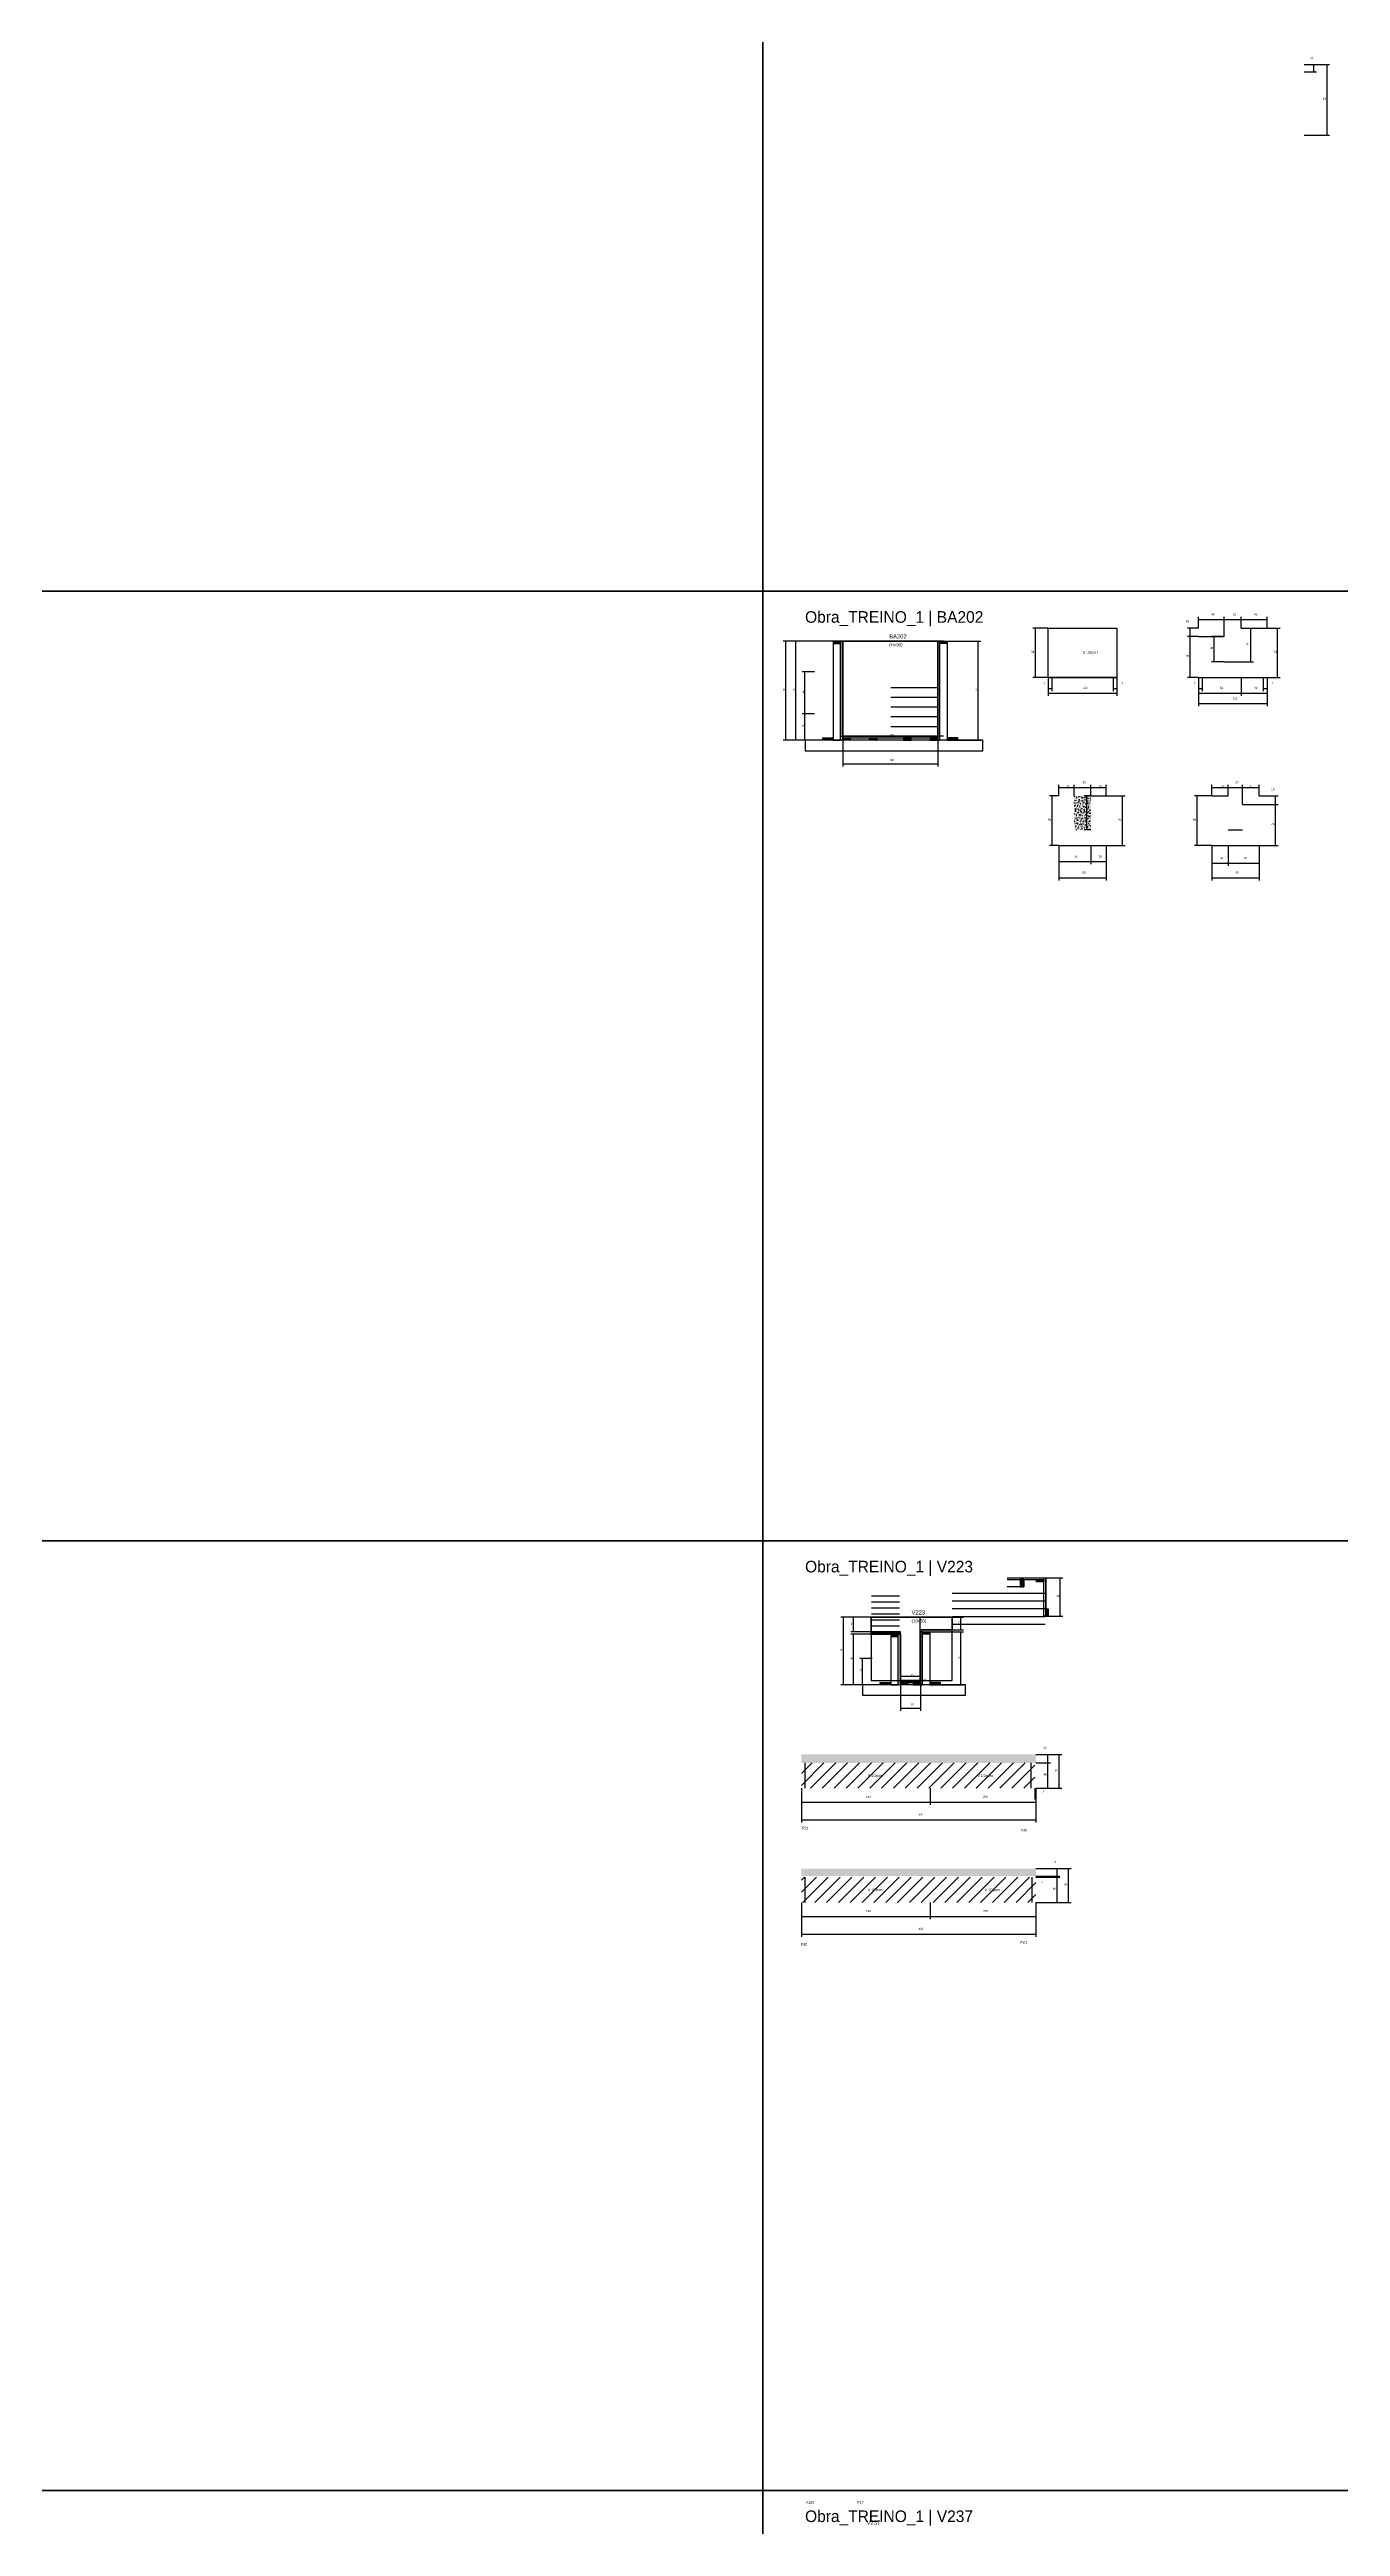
# Model space of a CAD drawing. Header units: metres. Extents: x -132 to 34800, y -36000 to 1848.
# Drawn here: x 16048 to 18495, y -12668 to -7973 of the extents above; entities that cross this region are included whole.
import ezdxf

# ---------------------------------------------------------------- set-up
doc = ezdxf.new("R2010")
doc.units = ezdxf.units.M
for name, color, linetype in [('CELL_BORDER', 8, 'Continuous'), ('CONCRETO', 251, 'Continuous'), ('COTA', 4, 'Continuous'), ('Cota Seção (2x)', 4, 'Continuous'), ('Hachura', 253, 'Continuous'), ('LABEL_ID', 3, 'Continuous'), ('Madeira', 126, 'Continuous'), ('NOMENCLATURA', 7, 'Continuous'), ('Painéis', 200, 'Continuous'), ('REAPROVEITAMENTO', 251, 'Continuous'), ('SARR_2.2x7', 40, 'Continuous'), ('Texto Seção', 7, 'Continuous')]:
    doc.layers.add(name, color=color, linetype=linetype)

msp = doc.modelspace()

# ---------------------------------------------------------------- hatches: boundary and pattern name
at = {"layer": 'COTA'}
h = msp.add_hatch(dxfattribs=at)
h.set_pattern_fill('AR-CONC', scale=0.03)
h.paths.add_polyline_path([(18021.9, -9452.3), (18021.9, -9388.3), (18021.9, -9388.3), (17989.9, -9388.3), (17989.9, -9388.3), (17989.9, -9452.3), (17989.9, -9452.3), (18021.9, -9452.3)])
h = msp.add_hatch(dxfattribs=at)
h.set_pattern_fill('AR-CONC', scale=0.03)
h.paths.add_polyline_path([(17917.5, -11205), (17917.5, -11221), (17917.5, -11221), (17473, -11221), (17473, -11221), (17473, -11205), (17473, -11205), (17917.5, -11205)])
h = msp.add_hatch(dxfattribs=at)
h.set_pattern_fill('AR-CONC', scale=0.03)
h.paths.add_polyline_path([(17917.5, -11435.5), (17917.5, -11421.5), (17917.5, -11421.5), (17473, -11421.5), (17473, -11421.5), (17473, -11435.5), (17473, -11435.5), (17917.5, -11435.5)])
at = {"layer": 'Hachura'}
h = msp.add_hatch(dxfattribs=at)
h.set_pattern_fill('ANSI31', scale=0.5)
h.paths.add_polyline_path([(17547.4, -9099.2), (17547.4, -9094.8), (17547.4, -9094.8), (17533.4, -9094.8), (17533.4, -9094.8), (17533.4, -9099.2), (17533.4, -9099.2), (17547.4, -9099.2)])
h = msp.add_hatch(color=8, dxfattribs=at)
h.dxf.hatch_style = 1
h.paths.add_polyline_path([(17547.4, -9094.8), (17551.4, -9094.8), (17551.4, -9094.8), (17551.4, -9282.8), (17551.4, -9282.8), (17547.4, -9282.8), (17547.4, -9282.8), (17547.4, -9094.8)])
h = msp.add_hatch(color=8, dxfattribs=at)
h.dxf.hatch_style = 1
h.paths.add_polyline_path([(17735.4, -9094.8), (17731.4, -9094.8), (17731.4, -9094.8), (17731.4, -9282.8), (17731.4, -9282.8), (17735.4, -9282.8), (17735.4, -9282.8), (17735.4, -9094.8)])
h = msp.add_hatch(dxfattribs=at)
h.set_pattern_fill('ANSI31', scale=0.5)
h.paths.add_polyline_path([(17735.4, -9099.2), (17735.4, -9094.8), (17735.4, -9094.8), (17749.4, -9094.8), (17749.4, -9094.8), (17749.4, -9099.2), (17749.4, -9099.2), (17735.4, -9099.2)])
h = msp.add_hatch(dxfattribs=at)
h.set_pattern_fill('ANSI31', scale=0.5)
h.paths.add_polyline_path([(17513.4, -9282.8), (17513.4, -9278.4), (17513.4, -9278.4), (17533.4, -9278.4), (17533.4, -9278.4), (17533.4, -9282.8), (17533.4, -9282.8), (17513.4, -9282.8)])
h = msp.add_hatch(color=8, dxfattribs=at)
h.dxf.hatch_style = 1
h.paths.add_polyline_path([(17731.4, -9278.4), (17731.4, -9274.8), (17731.4, -9274.8), (17551.4, -9274.8), (17551.4, -9274.8), (17551.4, -9278.4), (17551.4, -9278.4), (17731.4, -9278.4)])
h = msp.add_hatch(dxfattribs=at)
h.set_pattern_fill('ANSI31', scale=0.5)
h.paths.add_polyline_path([(17551.4, -9282.8), (17551.4, -9278.4), (17551.4, -9278.4), (17565.4, -9278.4), (17565.4, -9278.4), (17565.4, -9282.8), (17565.4, -9282.8), (17551.4, -9282.8)])
h = msp.add_hatch(dxfattribs=at)
h.set_pattern_fill('ANSI31', scale=0.5)
h.paths.add_polyline_path([(17601.9, -9282.8), (17601.9, -9278.4), (17601.9, -9278.4), (17615.9, -9278.4), (17615.9, -9278.4), (17615.9, -9282.8), (17615.9, -9282.8), (17601.9, -9282.8)])
h = msp.add_hatch(dxfattribs=at)
h.set_pattern_fill('ANSI31', scale=0.5)
h.paths.add_polyline_path([(17680.9, -9282.8), (17680.9, -9278.4), (17680.9, -9278.4), (17666.9, -9278.4), (17666.9, -9278.4), (17666.9, -9282.8), (17666.9, -9282.8), (17680.9, -9282.8)])
h = msp.add_hatch(dxfattribs=at)
h.set_pattern_fill('ANSI31', scale=0.5)
h.paths.add_polyline_path([(17731.4, -9282.8), (17731.4, -9278.4), (17731.4, -9278.4), (17717.4, -9278.4), (17717.4, -9278.4), (17717.4, -9282.8), (17717.4, -9282.8), (17731.4, -9282.8)])
h = msp.add_hatch(dxfattribs=at)
h.set_pattern_fill('ANSI31', scale=0.5)
h.paths.add_polyline_path([(17769.4, -9282.8), (17769.4, -9278.4), (17769.4, -9278.4), (17749.4, -9278.4), (17749.4, -9278.4), (17749.4, -9282.8), (17749.4, -9282.8), (17769.4, -9282.8)])
h = msp.add_hatch(dxfattribs=at)
h.set_pattern_fill('ANSI31', scale=0.5)
h.paths.add_polyline_path([(17894.5, -10873.6), (17887.5, -10873.6), (17887.5, -10887.6), (17894.5, -10887.6)])
h = msp.add_hatch(dxfattribs=at)
h.set_pattern_fill('ANSI31', scale=0.5)
h.paths.add_polyline_path([(17918.8, -10873.6), (17918.8, -10878), (17918.8, -10878), (17932.8, -10878), (17932.8, -10878), (17932.8, -10873.6), (17932.8, -10873.6), (17918.8, -10873.6)])
h = msp.add_hatch(dxfattribs=at)
h.set_pattern_fill('ANSI31', scale=0.5)
h.paths.add_polyline_path([(17936.4, -10943), (17940.8, -10943), (17940.8, -10943), (17940.8, -10929), (17940.8, -10929), (17936.4, -10929), (17936.4, -10929), (17936.4, -10943)])
h = msp.add_hatch(color=8, dxfattribs=at)
h.dxf.hatch_style = 1
h.paths.add_polyline_path([(17660.6, -10976.8), (17660.6, -10972.8), (17660.6, -10972.8), (17605, -10972.8), (17605, -10972.8), (17605, -10976.8), (17605, -10976.8), (17660.6, -10976.8)])
h = msp.add_hatch(dxfattribs=at)
h.set_pattern_fill('ANSI31', scale=0.5)
h.paths.add_polyline_path([(17656.6, -10981.2), (17656.6, -10976.8), (17656.6, -10976.8), (17642.6, -10976.8), (17642.6, -10976.8), (17642.6, -10981.2), (17642.6, -10981.2), (17656.6, -10981.2)])
h = msp.add_hatch(color=8, dxfattribs=at)
h.dxf.hatch_style = 1
h.paths.add_polyline_path([(17656.6, -10972.8), (17660.6, -10972.8), (17660.6, -10972.8), (17660.6, -11072.8), (17660.6, -11072.8), (17656.6, -11072.8), (17656.6, -11072.8), (17656.6, -10972.8)])
h = msp.add_hatch(color=8, dxfattribs=at)
h.dxf.hatch_style = 1
h.paths.add_polyline_path([(17758.6, -10972.8), (17758.6, -10968.8), (17758.6, -10968.8), (17698.6, -10968.8), (17698.6, -10968.8), (17698.6, -10972.8), (17698.6, -10972.8), (17758.6, -10972.8)])
h = msp.add_hatch(color=8, dxfattribs=at)
h.dxf.hatch_style = 1
h.paths.add_polyline_path([(17702.6, -10972.8), (17698.6, -10972.8), (17698.6, -10972.8), (17698.6, -11072.8), (17698.6, -11072.8), (17702.6, -11072.8), (17702.6, -11072.8), (17702.6, -10972.8)])
h = msp.add_hatch(dxfattribs=at)
h.set_pattern_fill('ANSI31', scale=0.5)
h.paths.add_polyline_path([(17702.6, -10977.2), (17702.6, -10972.8), (17702.6, -10972.8), (17716.6, -10972.8), (17716.6, -10972.8), (17716.6, -10977.2), (17716.6, -10977.2), (17702.6, -10977.2)])
h = msp.add_hatch(dxfattribs=at)
h.set_pattern_fill('ANSI31', scale=0.5)
h.paths.add_polyline_path([(17622.6, -11072.8), (17622.6, -11068.4), (17622.6, -11068.4), (17642.6, -11068.4), (17642.6, -11068.4), (17642.6, -11072.8), (17642.6, -11072.8), (17622.6, -11072.8)])
h = msp.add_hatch(color=8, dxfattribs=at)
h.dxf.hatch_style = 1
h.paths.add_polyline_path([(17698.6, -11068.4), (17698.6, -11064.8), (17698.6, -11064.8), (17660.6, -11064.8), (17660.6, -11064.8), (17660.6, -11068.4), (17660.6, -11068.4), (17698.6, -11068.4)])
h = msp.add_hatch(dxfattribs=at)
h.set_pattern_fill('ANSI31', scale=0.5)
h.paths.add_polyline_path([(17660.6, -11072.8), (17660.6, -11068.4), (17660.6, -11068.4), (17674.6, -11068.4), (17674.6, -11068.4), (17674.6, -11072.8), (17674.6, -11072.8), (17660.6, -11072.8)])
h = msp.add_hatch(dxfattribs=at)
h.set_pattern_fill('ANSI31', scale=0.5)
h.paths.add_polyline_path([(17698.6, -11072.8), (17698.6, -11068.4), (17698.6, -11068.4), (17684.6, -11068.4), (17684.6, -11068.4), (17684.6, -11072.8), (17684.6, -11072.8), (17698.6, -11072.8)])
h = msp.add_hatch(dxfattribs=at)
h.set_pattern_fill('ANSI31', scale=0.5)
h.paths.add_polyline_path([(17736.6, -11072.8), (17736.6, -11068.4), (17736.6, -11068.4), (17716.6, -11068.4), (17716.6, -11068.4), (17716.6, -11072.8), (17716.6, -11072.8), (17736.6, -11072.8)])
at = {"layer": 'REAPROVEITAMENTO'}
h = msp.add_hatch(dxfattribs=at)
h.set_pattern_fill('ANSI31', scale=5)
h.paths.add_polyline_path([(17473, -11269), (17915.5, -11269), (17915.5, -11269), (17915.5, -11221), (17915.5, -11221), (17473, -11221), (17473, -11221), (17473, -11269)])
h = msp.add_hatch(dxfattribs=at)
h.set_pattern_fill('ANSI31', scale=5)
h.paths.add_polyline_path([(17473, -11485.5), (17917.5, -11485.5), (17917.5, -11485.5), (17917.5, -11437.5), (17917.5, -11437.5), (17473, -11437.5), (17473, -11437.5), (17473, -11485.5)])

# ---------------------------------------------------------------- linework, layer by layer
at = {"layer": 'CELL_BORDER'}
for points in [[(14500, -9000), (17400, -9000), (17400, -7200), (14500, -7200)], [(17400, -9000), (20300, -9000), (20300, -7200), (17400, -7200)], [(14500, -10800), (17400, -10800), (17400, -9000), (14500, -9000)], [(17400, -10800), (20300, -10800), (20300, -9000), (17400, -9000)], [(14500, -12600), (17400, -12600), (17400, -10800), (14500, -10800)], [(17400, -12600), (20300, -12600), (20300, -10800), (17400, -10800)], [(14500, -14400), (17400, -14400), (17400, -12600), (14500, -12600)], [(17400, -14400), (20300, -14400), (20300, -12600), (17400, -12600)]]:
    msp.add_lwpolyline(points, close=True, dxfattribs=at)
at = {"layer": 'CONCRETO'}
for points in [[(17547.4, -9094.8), (17547.4, -9094.8), (17731.4, -9094.8), (17731.4, -9118.8), (17731.4, -9118.8), (17731.4, -9274.8), (17551.4, -9274.8), (17551.4, -9094.8)], [(17547.4, -9274.8), (17731.4, -9274.8), (17731.4, -9094.8), (17547.4, -9094.8)], [(17605, -10972.8), (17605, -10944.8), (17758.6, -10944.8), (17758.6, -10968.8), (17698.6, -10968.8), (17698.6, -11064.8), (17660.6, -11064.8), (17660.6, -10972.8)], [(17605, -11064.8), (17758.6, -11064.8), (17758.6, -10944.8), (17605, -10944.8)]]:
    msp.add_lwpolyline(points, close=True, dxfattribs=at)
at = {"layer": 'COTA'}
for p, q in [((18225.6, -9070), (18225.6, -9049)), ((18225.6, -9054), (18274.6, -9054)), ((18274.6, -9086), (18274.6, -9049)), ((18274.6, -9086), (18274.6, -9049)), ((18274.6, -9054), (18306.6, -9054)), ((18306.6, -9070), (18306.6, -9049)), ((18306.6, -9070), (18306.6, -9049)), ((18306.6, -9054), (18355.6, -9054)), ((18355.6, -9070), (18355.6, -9049)), ((17547.4, -9094.8), (17438.5, -9094.8)), ((17443.5, -9282.8), (17443.5, -9094.8)), ((17547.4, -9094.8), (17457.8, -9094.8)), ((17462.8, -9282.8), (17462.8, -9094.8)), ((17749.4, -9094.8), (17813.3, -9094.8)), ((17808.3, -9282.8), (17808.3, -9094.8)), ((17940.8, -9070), (17911.5, -9070)), ((17916.5, -9164), (17916.5, -9070)), ((18225.6, -9070), (18204.9, -9070)), ((18225.6, -9086), (18204.9, -9086)), ((18225.6, -9086), (18204.9, -9086)), ((18209.9, -9086), (18209.9, -9070)), ((18209.9, -9164), (18209.9, -9086)), ((18274.6, -9086), (18250.5, -9086)), ((18255.5, -9134), (18255.5, -9086)), ((18306.6, -9070), (18329.9, -9070)), ((18324.9, -9134), (18324.9, -9070)), ((18355.6, -9070), (18380.7, -9070)), ((18375.7, -9164), (18375.7, -9070)), ((17498.1, -9152.9), (17474.6, -9152.9)), ((17479.6, -9232.9), (17479.6, -9152.9)), ((18274.6, -9134), (18250.5, -9134)), ((18306.6, -9134), (18329.9, -9134)), ((17940.8, -9164), (17911.5, -9164)), ((17940.8, -9164), (17940.8, -9198.6)), ((17940.8, -9164), (17940.8, -9189.5)), ((17940.8, -9184.5), (17947.8, -9184.5)), ((17940.8, -9193.6), (18070.8, -9193.6)), ((17947.8, -9164), (17947.8, -9189.5)), ((18063.8, -9164), (18063.8, -9189.5)), ((18063.8, -9184.5), (18070.8, -9184.5)), ((18070.8, -9164), (18070.8, -9198.6)), ((18070.8, -9164), (18070.8, -9189.5)), ((18225.6, -9164), (18204.9, -9164)), ((18225.6, -9164), (18225.6, -9218.3)), ((18225.6, -9164), (18225.6, -9189.5)), ((18225.6, -9184.5), (18232.6, -9184.5)), ((18232.6, -9164), (18232.6, -9189.5)), ((18348.6, -9164), (18348.6, -9189.5)), ((18348.6, -9184.5), (18355.6, -9184.5)), ((18355.6, -9164), (18355.6, -9218.3)), ((18355.6, -9164), (18355.6, -9189.5)), ((18355.6, -9164), (18380.7, -9164)), ((17498.1, -9232.9), (17474.6, -9232.9)), ((17498.1, -9232.9), (17474.6, -9232.9)), ((17479.6, -9282.8), (17479.6, -9232.9)), ((18225.6, -9213.3), (18355.6, -9213.3)), ((17517.8, -9282.8), (17438.5, -9282.8)), ((17517.8, -9282.8), (17457.8, -9282.8)), ((17498.1, -9282.8), (17474.6, -9282.8)), ((17551.4, -9282.8), (17551.4, -9332.6)), ((17731.4, -9282.8), (17731.4, -9332.6)), ((17765, -9282.8), (17813.3, -9282.8)), ((17551.4, -9327.6), (17731.4, -9327.6)), ((17960.9, -9388.3), (17943.3, -9388.3)), ((17948.3, -9482.3), (17948.3, -9388.3)), ((17960.9, -9388.3), (17960.9, -9367.3)), ((17960.9, -9372.3), (17989.9, -9372.3)), ((17989.9, -9388.3), (17989.9, -9367.3)), ((17989.9, -9388.3), (17989.9, -9367.3)), ((17989.9, -9372.3), (18021.9, -9372.3)), ((18021.9, -9388.3), (18009.3, -9388.3)), ((18014.3, -9452.3), (18014.3, -9388.3)), ((18021.9, -9388.3), (18021.9, -9367.3)), ((18021.9, -9388.3), (18021.9, -9367.3)), ((18021.9, -9372.3), (18050.9, -9372.3)), ((18050.9, -9388.3), (18050.9, -9367.3)), ((18050.9, -9388.3), (18086.7, -9388.3)), ((18081.7, -9482.3), (18081.7, -9388.3)), ((18250.7, -9388.3), (18218.1, -9388.3)), ((18223.1, -9482.3), (18223.1, -9388.3)), ((18250.7, -9388.3), (18250.7, -9367.3)), ((18250.7, -9372.3), (18282.2, -9372.3)), ((18282.2, -9388.3), (18282.2, -9367.3)), ((18282.2, -9388.3), (18282.2, -9367.3)), ((18282.2, -9372.3), (18309.2, -9372.3)), ((18309.2, -9404.3), (18309.2, -9367.3)), ((18309.2, -9404.3), (18309.2, -9367.3)), ((18309.2, -9372.3), (18340.6, -9372.3)), ((18340.6, -9388.3), (18340.6, -9367.3)), ((18340.6, -9388.3), (18376.5, -9388.3)), ((18371.5, -9404.3), (18371.5, -9388.3)), ((18340.6, -9404.3), (18376.5, -9404.3)), ((18340.6, -9404.3), (18376.5, -9404.3)), ((18371.5, -9482.3), (18371.5, -9404.3)), ((17960.9, -9482.3), (17943.3, -9482.3)), ((17960.9, -9482.3), (17960.9, -9548.4)), ((18021.9, -9452.3), (18009.3, -9452.3)), ((18050.9, -9482.3), (18050.9, -9548.4)), ((18050.9, -9482.3), (18086.7, -9482.3)), ((18250.7, -9482.3), (18218.1, -9482.3)), ((18250.7, -9482.3), (18250.7, -9548.4)), ((18340.6, -9482.3), (18340.6, -9548.4)), ((18340.6, -9482.3), (18376.5, -9482.3)), ((17960.9, -9543.4), (18050.9, -9543.4)), ((18250.7, -9543.4), (18340.6, -9543.4)), ((17936.4, -10870), (17968.7, -10870)), ((17963.7, -10943), (17963.7, -10870)), ((17605, -10944.8), (17547.6, -10944.8)), ((17552.6, -11072.8), (17552.6, -10944.8)), ((17605, -10944.8), (17566.9, -10944.8)), ((17605, -10972.8), (17566.9, -10972.8)), ((17605, -10976.8), (17566.9, -10976.8)), ((17571.9, -10972.8), (17571.9, -10944.8)), ((17571.9, -11072.8), (17571.9, -10976.8)), ((17758.6, -10944.8), (17780.4, -10944.8)), ((17758.6, -10968.8), (17780.4, -10968.8)), ((17758.6, -10972.8), (17780.4, -10972.8)), ((17775.4, -10968.8), (17775.4, -10944.8)), ((17775.4, -11072.8), (17775.4, -10972.8)), ((17936.4, -10943), (17968.7, -10943)), ((17607.3, -11022.9), (17583.7, -11022.9)), ((17588.7, -11072.8), (17588.7, -11022.9)), ((17627, -11072.8), (17547.6, -11072.8)), ((17627, -11072.8), (17566.9, -11072.8)), ((17607.3, -11072.8), (17583.7, -11072.8)), ((17660.6, -11072.8), (17660.6, -11122.6)), ((17698.6, -11072.8), (17698.6, -11122.6)), ((17732.2, -11072.8), (17780.4, -11072.8)), ((17660.6, -11117.6), (17698.6, -11117.6)), ((17917.5, -11205), (17944.9, -11205)), ((17917.5, -11205), (17966.6, -11205)), ((17939.9, -11221), (17939.9, -11205)), ((17961.6, -11269), (17961.6, -11205)), ((17917.5, -11221), (17944.9, -11221)), ((17917.5, -11221), (17944.9, -11221)), ((17939.9, -11269), (17939.9, -11221)), ((17473, -11269), (17473, -11300.6)), ((17473, -11269), (17473, -11334.1)), ((17473, -11295.6), (17717, -11295.6)), ((17717, -11269), (17717, -11300.6)), ((17717, -11269), (17717, -11300.6)), ((17717, -11295.6), (17917.5, -11295.6)), ((17915.5, -11269), (17915.5, -11290.7)), ((17915.5, -11285.7), (17917.5, -11285.7)), ((17917.5, -11269), (17917.5, -11300.6)), ((17917.5, -11269), (17917.5, -11334.1)), ((17917.5, -11269), (17944.9, -11269)), ((17917.5, -11269), (17966.6, -11269)), ((17917.5, -11269), (17917.5, -11290.7)), ((17473, -11329.1), (17917.5, -11329.1)), ((17917.5, -11421.5), (17962.7, -11421.5)), ((17917.5, -11421.5), (17984.3, -11421.5)), ((17917.5, -11435.5), (17962.7, -11435.5)), ((17917.5, -11437.5), (17962.7, -11437.5)), ((17957.7, -11435.5), (17957.7, -11421.5)), ((17957.7, -11485.5), (17957.7, -11437.5)), ((17979.3, -11485.5), (17979.3, -11421.5)), ((17473, -11485.5), (17473, -11517)), ((17473, -11485.5), (17473, -11550.5)), ((17717, -11485.5), (17717, -11517)), ((17717, -11485.5), (17717, -11517)), ((17917.5, -11485.5), (17917.5, -11517)), ((17917.5, -11485.5), (17917.5, -11550.5)), ((17917.5, -11485.5), (17962.7, -11485.5)), ((17917.5, -11485.5), (17984.3, -11485.5)), ((17473, -11512), (17717, -11512)), ((17473, -11545.5), (17917.5, -11545.5)), ((17717, -11512), (17917.5, -11512))]:
    msp.add_line(p, q, dxfattribs=at)
at = {"layer": 'Cota Seção (2x)'}
for p, q in [((18425.8, -8001.8), (18449.1, -8001.8)), ((18425.8, -8001.8), (18474.3, -8001.8)), ((18425.8, -8015.8), (18449.1, -8015.8)), ((18444.1, -8015.8), (18444.1, -8001.8)), ((18469.3, -8135.8), (18469.3, -8001.8)), ((18425.8, -8135.8), (18474.3, -8135.8)), ((17742.4, -9094.8), (17726.4, -9094.8)), ((17731.4, -9274.8), (17731.4, -9094.8)), ((18225.6, -9164), (18225.6, -9198.5)), ((18225.6, -9193.5), (18306.6, -9193.5)), ((18306.6, -9164), (18306.6, -9198.5)), ((18306.6, -9164), (18306.6, -9198.5)), ((18306.6, -9193.5), (18355.6, -9193.5)), ((18355.6, -9164), (18355.6, -9198.5)), ((17551.4, -9282.8), (17551.4, -9269.8)), ((17551.4, -9274.8), (17731.4, -9274.8)), ((17742.4, -9274.8), (17726.4, -9274.8)), ((17731.4, -9282.8), (17731.4, -9269.8)), ((17960.9, -9482.3), (17960.9, -9517.7)), ((18021.9, -9482.3), (18021.9, -9517.7)), ((18021.9, -9482.3), (18021.9, -9517.7)), ((18050.9, -9482.3), (18050.9, -9517.7)), ((18250.7, -9482.3), (18250.7, -9520.9)), ((18282.2, -9482.3), (18282.2, -9520.9)), ((18282.2, -9482.3), (18282.2, -9520.9)), ((18340.6, -9482.3), (18340.6, -9520.9)), ((17960.9, -9512.7), (18021.9, -9512.7)), ((18021.9, -9512.7), (18050.9, -9512.7)), ((18250.7, -9515.9), (18282.2, -9515.9)), ((18282.2, -9515.9), (18340.6, -9515.9)), ((17709.6, -10944.8), (17693.1, -10944.8)), ((17698.1, -11064.8), (17698.1, -10944.8)), ((17660.6, -11072.8), (17660.6, -11051.8)), ((17660.6, -11056.8), (17698.6, -11056.8)), ((17709.6, -11064.8), (17693.1, -11064.8)), ((17698.6, -11072.8), (17698.6, -11051.8)), ((17917.5, -11435.5), (17940.8, -11435.5)), ((17917.5, -11437.5), (17940.8, -11437.5)), ((17935.8, -11437.5), (17935.8, -11435.5))]:
    msp.add_line(p, q, dxfattribs=at)
at = {"layer": 'Madeira'}
for points in [[(17547.4, -9099.2), (17547.4, -9094.8), (17533.4, -9094.8), (17533.4, -9099.2)], [(17547.4, -9094.8), (17533.4, -9094.8), (17533.4, -9282.8), (17547.4, -9282.8)], [(17735.4, -9099.2), (17735.4, -9094.8), (17749.4, -9094.8), (17749.4, -9099.2)], [(17735.4, -9094.8), (17749.4, -9094.8), (17749.4, -9282.8), (17735.4, -9282.8)], [(17480, -9302.8), (17817.2, -9302.8), (17817.2, -9282.8), (17480, -9282.8)], [(17513.4, -9282.8), (17513.4, -9278.4), (17533.4, -9278.4), (17533.4, -9282.8)], [(17551.4, -9282.8), (17551.4, -9278.4), (17565.4, -9278.4), (17565.4, -9282.8)], [(17601.9, -9282.8), (17601.9, -9278.4), (17615.9, -9278.4), (17615.9, -9282.8)], [(17680.9, -9282.8), (17680.9, -9278.4), (17666.9, -9278.4), (17666.9, -9282.8)], [(17731.4, -9282.8), (17731.4, -9278.4), (17717.4, -9278.4), (17717.4, -9282.8)], [(17769.4, -9282.8), (17769.4, -9278.4), (17749.4, -9278.4), (17749.4, -9282.8)], [(17894.5, -10887.6), (17894.5, -10873.6), (17887.5, -10873.6), (17887.5, -10887.6)], [(17918.8, -10873.6), (17932.8, -10873.6), (17932.8, -10878), (17918.8, -10878)], [(17936.4, -10943), (17936.4, -10929), (17940.8, -10929), (17940.8, -10943)], [(17656.6, -10981.2), (17656.6, -10976.8), (17642.6, -10976.8), (17642.6, -10981.2)], [(17656.6, -10976.8), (17642.6, -10976.8), (17642.6, -11072.8), (17656.6, -11072.8)], [(17702.6, -10977.2), (17702.6, -10972.8), (17716.6, -10972.8), (17716.6, -10977.2)], [(17702.6, -10972.8), (17716.6, -10972.8), (17716.6, -11072.8), (17702.6, -11072.8)], [(17589.1, -11092.8), (17784.3, -11092.8), (17784.3, -11072.8), (17589.1, -11072.8)], [(17622.6, -11072.8), (17622.6, -11068.4), (17642.6, -11068.4), (17642.6, -11072.8)], [(17660.6, -11072.8), (17660.6, -11068.4), (17674.6, -11068.4), (17674.6, -11072.8)], [(17698.6, -11072.8), (17698.6, -11068.4), (17684.6, -11068.4), (17684.6, -11072.8)], [(17736.6, -11072.8), (17736.6, -11068.4), (17716.6, -11068.4), (17716.6, -11072.8)]]:
    msp.add_lwpolyline(points, close=True, dxfattribs=at)
msp.add_lwpolyline([(17894.5, -10873.6), (17894.5, -10887.6), (17863, -10887.6)], dxfattribs=at)
at = {"layer": 'Painéis'}
for p, q in [((17551.4, -9282.8), (17551.4, -9094.8)), ((17731.4, -9282.8), (17731.4, -9094.8)), ((17940.8, -9070), (18070.8, -9070)), ((18225.6, -9086), (18274.6, -9086)), ((18306.6, -9070), (18355.6, -9070)), ((18274.6, -9134), (18306.6, -9134)), ((17940.8, -9164), (18070.8, -9164)), ((18225.6, -9164), (18355.6, -9164)), ((17551.4, -9274.8), (17731.4, -9274.8)), ((17551.4, -9278.4), (17551.4, -9274.8)), ((17731.4, -9278.4), (17731.4, -9274.8)), ((18021.9, -9388.3), (18050.9, -9388.3)), ((18250.7, -9388.3), (18282.2, -9388.3)), ((18309.2, -9404.3), (18340.6, -9404.3)), ((17960.9, -9482.3), (18050.9, -9482.3)), ((18250.7, -9482.3), (18340.6, -9482.3)), ((18282.2, -9452.3), (18309.2, -9452.3)), ((17863, -10870), (17932.8, -10870)), ((17863, -10873.6), (17932.8, -10873.6)), ((17936.4, -10943), (17936.4, -10870)), ((17605, -10972.8), (17660.6, -10972.8)), ((17605, -10976.8), (17605, -10972.8)), ((17660.6, -10976.8), (17660.6, -10972.8)), ((17660.6, -11072.8), (17660.6, -10976.8)), ((17698.6, -10968.8), (17758.6, -10968.8)), ((17698.6, -10972.8), (17698.6, -10968.8)), ((17698.6, -11072.8), (17698.6, -10972.8)), ((17758.6, -10972.8), (17758.6, -10968.8))]:
    msp.add_line(p, q, dxfattribs=at)
for points in [[(17547.4, -9094.8), (17551.4, -9094.8), (17551.4, -9282.8), (17547.4, -9282.8)], [(17551.4, -9094.8), (17551.4, -9094.8), (17547.4, -9094.8), (17547.4, -9094.8)], [(17735.4, -9094.8), (17731.4, -9094.8), (17731.4, -9282.8), (17735.4, -9282.8)], [(17940.8, -9070), (18070.8, -9070), (18070.8, -9164), (17940.8, -9164)], [(17731.4, -9278.4), (17731.4, -9274.8), (17551.4, -9274.8), (17551.4, -9278.4)], [(17932.8, -10870), (17936.4, -10870), (17936.4, -10943), (17932.8, -10943)], [(17660.6, -10976.8), (17660.6, -10972.8), (17605, -10972.8), (17605, -10976.8)], [(17656.6, -10976.8), (17660.6, -10976.8), (17660.6, -11072.8), (17656.6, -11072.8)], [(17758.6, -10972.8), (17758.6, -10968.8), (17698.6, -10968.8), (17698.6, -10972.8)], [(17702.6, -10972.8), (17698.6, -10972.8), (17698.6, -11072.8), (17702.6, -11072.8)], [(17698.6, -11068.4), (17698.6, -11064.8), (17660.6, -11064.8), (17660.6, -11068.4)]]:
    msp.add_lwpolyline(points, close=True, dxfattribs=at)
at = {"layer": 'SARR_2.2x7'}
for p, q in [((17642.4, -9182.5), (17730.4, -9182.5)), ((17642.4, -9200.9), (17730.4, -9200.9)), ((17642.4, -9219.4), (17730.4, -9219.4)), ((17642.4, -9237.9), (17730.4, -9237.9)), ((17642.4, -9256.3), (17730.4, -9256.3)), ((17606, -10904.3), (17659.1, -10904.3)), ((17606, -10915.7), (17659.1, -10915.7)), ((17606, -10927.1), (17659.1, -10927.1)), ((17606, -10938.5), (17659.1, -10938.5)), ((17759.1, -10899.4), (17935.1, -10899.4)), ((17759.1, -10914.1), (17935.1, -10914.1)), ((17759.1, -10928.7), (17935.1, -10928.7)), ((17606, -10950), (17659.1, -10950)), ((17606, -10961.4), (17659.1, -10961.4)), ((17759.1, -10943.4), (17935.1, -10943.4)), ((17759.1, -10958.1), (17935.1, -10958.1)), ((17480, -11269), (17480, -11221)), ((17908.5, -11269), (17908.5, -11221)), ((17480, -11485.5), (17480, -11437.5)), ((17910.5, -11485.5), (17910.5, -11437.5))]:
    msp.add_line(p, q, dxfattribs=at)

# ---------------------------------------------------------------- texts
at = {"layer": 'COTA'}
for s, p in [('16', (18201.8, -9059)), ('49', (18250.1, -9045.9)), ('32', (18290.6, -9045.7)), ('49', (18331.1, -9045.9)), ('48', (18247.4, -9110)), ('64', (18316.8, -9102)), ('94', (17908.4, -9117)), ('78', (18201.8, -9125)), ('94', (18367.6, -9117)), ('94', (17438, -9188.8)), ('94', (17457.3, -9188.8)), ('40', (17474.1, -9192.9)), ('94', (17802.8, -9188.8)), ('7', (17931.9, -9176.4)), ('130', (18005.8, -9185.4)), ('7', (18079.6, -9176.4)), ('7', (18216.8, -9176.4)), ('130', (18290.6, -9205.1)), ('7', (18364.4, -9176.4)), ('25', (17474.1, -9257.8)), ('90', (17641.4, -9322.1)), ('29', (17975.4, -9372.3)), ('32', (18005.9, -9364.1)), ('29', (18036.4, -9372.3)), ('32', (18268.9, -9372.3)), ('27', (18295.7, -9364.2)), ('31', (18322.4, -9372.3)), ('16', (18363.4, -9377.3)), ('94', (17940.2, -9435.3)), ('64', (18006.2, -9420.3)), ('94', (18073.6, -9435.3)), ('94', (18215, -9435.3)), ('78', (18363.4, -9443.3)), ('90', (18005.9, -9535.3)), ('90', (18295.7, -9535.3)), ('36', (17956.2, -10906.5)), ('14', (17566.4, -10958.8)), ('12', (17769.9, -10956.8)), ('64', (17547.1, -11008.8)), ('48', (17566.4, -11024.8)), ('50', (17769.9, -11022.8)), ('25', (17583.2, -11047.8)), ('19', (17679.6, -11112.1)), ('16', (17931.8, -11194)), ('48', (17931.9, -11245)), ('64', (17953.5, -11237)), ('244', (17595, -11287.5)), ('200', (17817.3, -11287.4)), ('2', (17929.6, -11277.7)), ('444', (17695.3, -11321)), ('14', (17949.6, -11410.4)), ('64', (17971.2, -11453.5)), ('244', (17595, -11503.9)), ('200', (17817.3, -11503.9)), ('48', (17949.6, -11461.5)), ('444', (17695.3, -11537.4))]:
    msp.add_text(s, height=4, dxfattribs=at).set_placement(p)
at = {"layer": 'Cota Seção (2x)'}
for s, p in [('14', (18436, -7990.8)), ('134', (18461.1, -8068.8)), ('90', (17731.4, -9188.8)), ('81', (18266.1, -9185.4)), ('49', (18331.1, -9185.4)), ('90', (17641.4, -9274.8)), ('61', (17991.4, -9504.6)), ('29', (18036.4, -9504.7)), ('32', (18266.4, -9507.7)), ('58', (18311.4, -9507.8)), ('60', (17698.1, -10984.8)), ('19', (17679.6, -11056.8)), ('2', (17927.8, -11449.5))]:
    msp.add_text(s, height=4, dxfattribs=at).set_placement(p)
at = {"layer": 'LABEL_ID'}
for s, p in [('Obra_TREINO_1 | BA202', (17480, -9060)), ('Obra_TREINO_1 | V223', (17480, -10860)), ('Obra_TREINO_1 | V237', (17480, -12660))]:
    msp.add_text(s, height=22, dxfattribs=at).set_placement(p)
at = {"layer": 'NOMENCLATURA'}
for s, p in [('5 1/2pont', (18006.6, -9118.4)), ('8 1/2pont', (17599.4, -11247.8)), ('6 1/2pont', (17807.1, -11247.8)), ('P21', (17474.2, -11347)), ('P30', (17888.9, -11351.1)), ('8 1/2pont', (17599.4, -11464.2)), ('6 1/2pont', (17821.1, -11464.2)), ('P30', (17472, -11567.5)), ('P21', (17888.3, -11563.5)), ('P103', (17481.2, -12625.5)), ('P17', (17578.5, -12625.4))]:
    msp.add_text(s, height=5, dxfattribs=at).set_placement(p)
at = {"layer": 'Texto Seção'}
for s, height, p in [('(H=90)', 6, (17639.4, -9104.8)), ('BA202', 8, (17639.4, -9089.8)), ('V223', 8, (17681.8, -10939.8)), ('(19x60)', 6, (17681.8, -10954.8)), ('V237', 8, (17596.7, -12665))]:
    msp.add_text(s, height=height, dxfattribs=at).set_placement(p)

doc.saveas('drawing.dxf')
